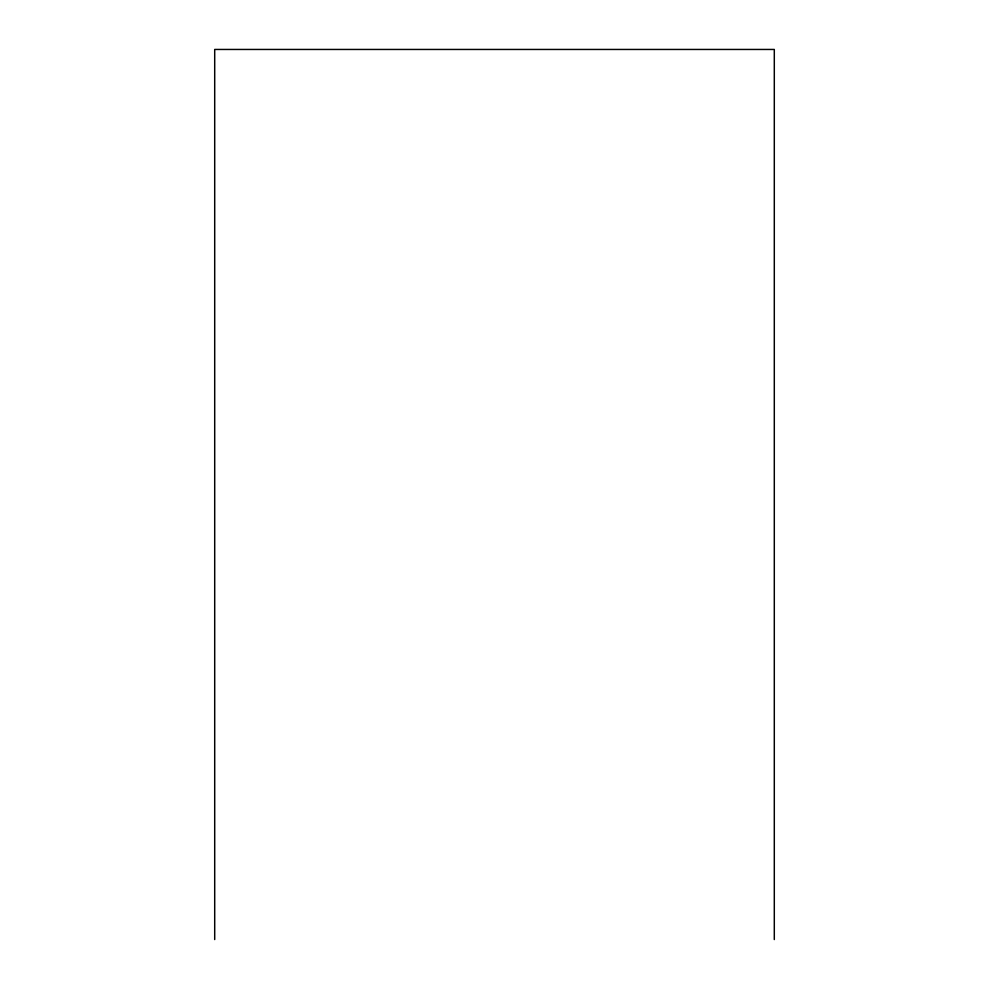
<?xml version="1.0" encoding="UTF-8"?>
<svg xmlns="http://www.w3.org/2000/svg" width="989" height="989" viewBox="0 0 989 989"><rect width="100%" height="100%" fill="white"/><g stroke="black" fill="none" stroke-linecap="round" stroke-linejoin="round"><path stroke-width="1.48" d="M774.3 939.55L774.3 49.45L214.7 49.45L214.7 939.55"/></g></svg>
